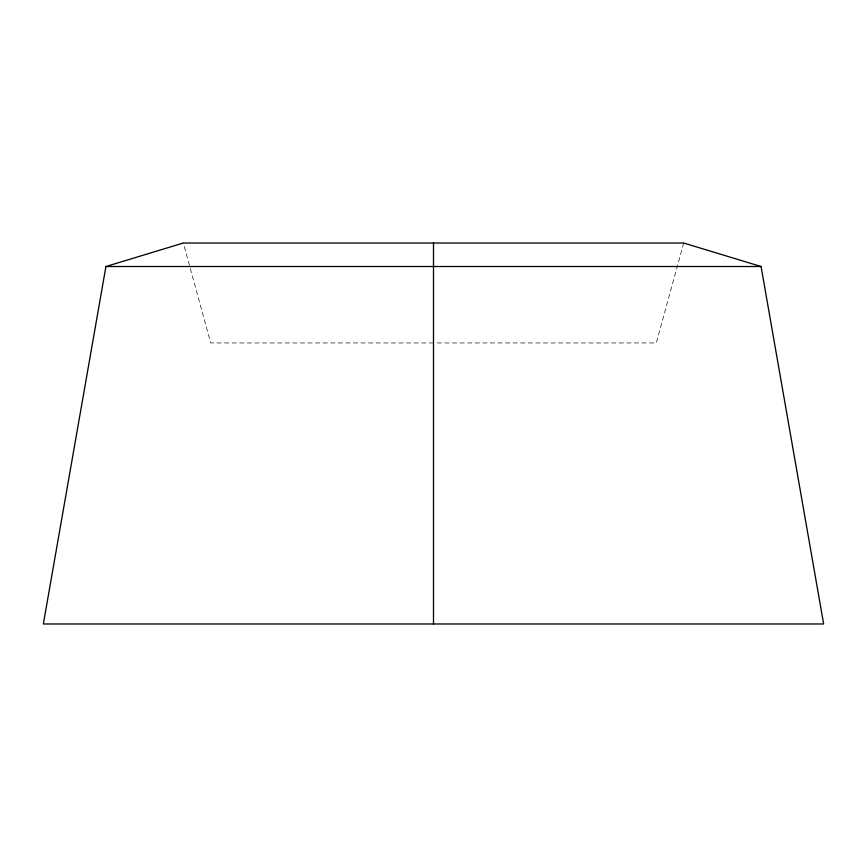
<?xml version="1.0" encoding="UTF-8"?>
<svg xmlns="http://www.w3.org/2000/svg" width="867" height="867" viewBox="0 0 867 867"><rect width="100%" height="100%" fill="white"/><g stroke="black" fill="none" stroke-linecap="round" stroke-linejoin="round"><path stroke-width="0.65" stroke-dasharray="4.33 3.25" d="M683.684 243.02L656.308 342.942L434.855 342.942M433.5 342.942L210.692 342.942L183.316 243.02"/><path stroke-width="1.3" d="M105.926 266.516L43.35 623.98L823.65 623.98L761.074 266.516L683.684 243.02L183.316 243.02L105.926 266.516L761.074 266.516M433.5 243.02L433.5 623.98"/></g></svg>
